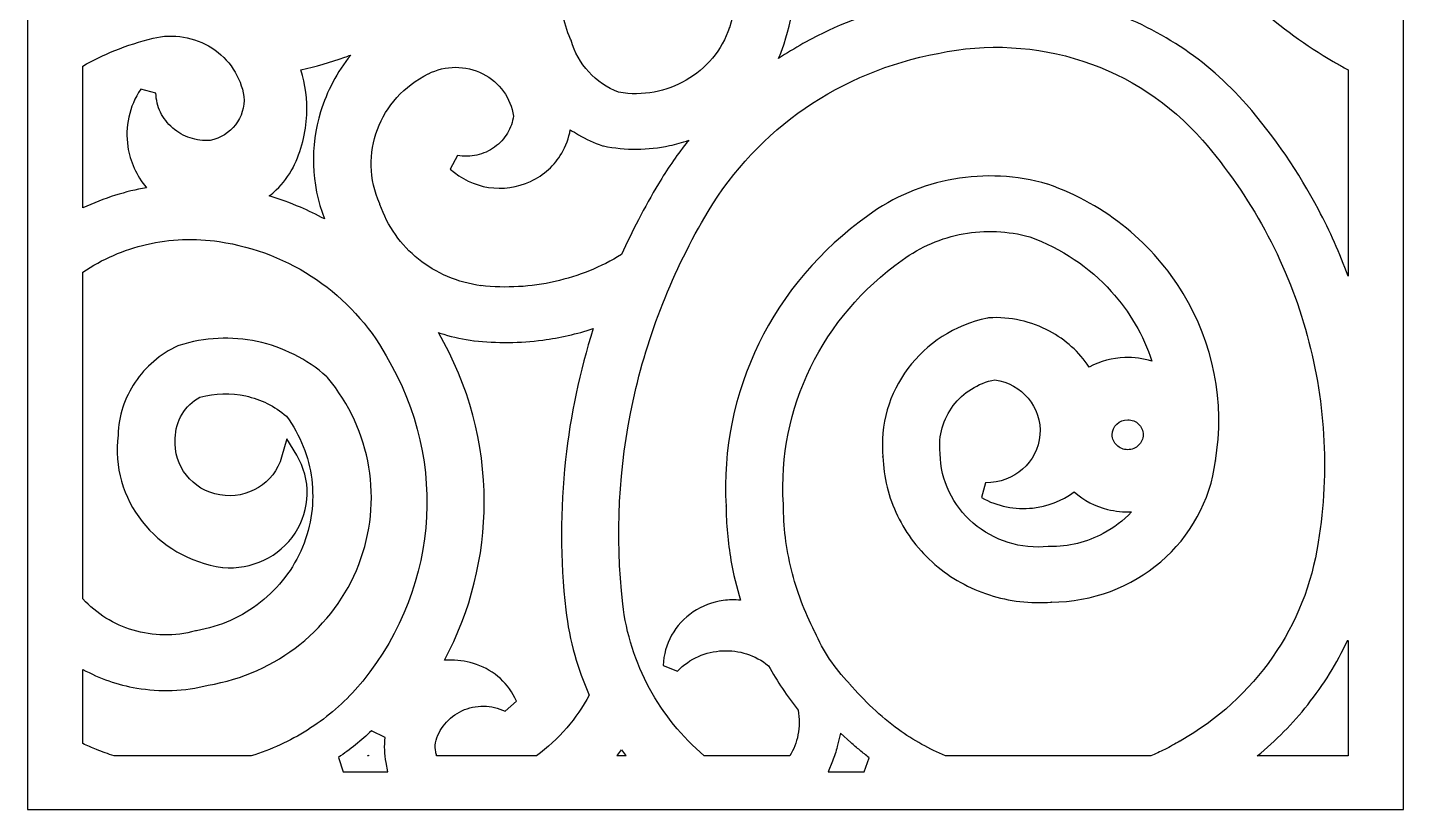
# Model space of a CAD drawing. Header units: centimetres. Extents: x 14.9 to 20.9, y -9 to 9.
# Drawn here: x 14.94 to 20.91, y -9 to -5.61 of the extents above; entities that cross this region are included whole.
import ezdxf

# ---------------------------------------------------------------- set-up
doc = ezdxf.new("R2010")
doc.units = ezdxf.units.CM
doc.header["$MEASUREMENT"] = 0
doc.layers.add('layer 1', color=7, linetype='Continuous')

msp = doc.modelspace()

# ---------------------------------------------------------------- linework, layer by layer
at = {"layer": 'layer 1', "color": 250, "lineweight": 30}
for points, knots in [([(14.94403, 9.00077), (14.94403, 9.00077), (20.90677, 9.00077), (20.90677, 9.00077), (20.90677, 9.00077), (20.90677, 9.00077), (20.90677, -9.00021), (20.90677, -9.00021), (20.90677, -9.00021), (20.90677, -9.00021), (14.94403, -9.00021), (14.94403, -9.00021), (14.94403, -9.00021), (14.94403, -9.00021), (14.94403, 9.00077), (14.94403, 9.00077)], [0, 0, 0, 0, 0.2, 0.2, 0.2, 0.2, 0.4, 0.4, 0.4, 0.4, 0.6, 0.6, 0.6, 0.6, 1, 1, 1, 1]), ([(17.26555, -4.89203), (17.27593, -4.88696), (17.28652, -4.88229), (17.2973, -4.87802), (17.2973, -4.87802), (17.35756, -4.85418), (17.4236, -4.84308), (17.4912, -4.84724), (17.4912, -4.84724), (17.58476, -4.85299), (17.67142, -4.88731), (17.741, -4.94216), (17.741, -4.94216), (17.81052, -4.99698), (17.86278, -5.07223), (17.88761, -5.1599), (17.88761, -5.1599), (17.88761, -5.1599), (17.8883, -5.1634), (17.8883, -5.1634), (17.8883, -5.1634), (17.90193, -5.2443), (17.88395, -5.3239), (17.84242, -5.38948), (17.84242, -5.38948), (17.80079, -5.45521), (17.73562, -5.50691), (17.65496, -5.53184), (17.65496, -5.53184), (17.65496, -5.53184), (17.61502, -5.47914), (17.61502, -5.47914), (17.61502, -5.47914), (17.64356, -5.43966), (17.65519, -5.39322), (17.65077, -5.34838), (17.65077, -5.34838), (17.64633, -5.30344), (17.62584, -5.25995), (17.59015, -5.22647), (17.59015, -5.22647), (17.55467, -5.19319), (17.50915, -5.17484), (17.46249, -5.17197), (17.46249, -5.17197), (17.41772, -5.16922), (17.37216, -5.18069), (17.33366, -5.20686), (17.33366, -5.20686), (17.29003, -5.27392), (17.2646, -5.34949), (17.25796, -5.42682), (17.25796, -5.42682), (17.25115, -5.5061), (17.2642, -5.58683), (17.29773, -5.66174), (17.29773, -5.66174), (17.29773, -5.66174), (17.2994, -5.66646), (17.2994, -5.66646), (17.2994, -5.66646), (17.3137, -5.71799), (17.34032, -5.76482), (17.37628, -5.80372), (17.37628, -5.80372), (17.41157, -5.8419), (17.45567, -5.87226), (17.50576, -5.89176), (17.50576, -5.89176), (17.61005, -5.90955), (17.71318, -5.88893), (17.79851, -5.83951), (17.79851, -5.83951), (17.88484, -5.78952), (17.95298, -5.71007), (17.98572, -5.61113), (17.98572, -5.61113), (17.98572, -5.61113), (17.98544, -5.61207), (17.98544, -5.61207), (17.98544, -5.61207), (18.0269, -5.47392), (18.04434, -5.33075), (18.03799, -5.18829), (18.03799, -5.18829), (18.03183, -5.04993), (18.00324, -4.91277), (17.95248, -4.78202), (17.95248, -4.78202), (17.83995, -4.71991), (17.73347, -4.64859), (17.63414, -4.56895), (17.63414, -4.56895), (17.55388, -4.50458), (17.47835, -4.43491), (17.40817, -4.3604), (17.40817, -4.3604), (17.39925, -4.46469), (17.37999, -4.56653), (17.35132, -4.66486), (17.35132, -4.66486), (17.32848, -4.74315), (17.29974, -4.81905), (17.26555, -4.89203)], [0, 0, 0, 0, 0.037037, 0.037037, 0.037037, 0.037037, 0.0740741, 0.0740741, 0.0740741, 0.0740741, 0.1111111, 0.1111111, 0.1111111, 0.1111111, 0.1481481, 0.1481481, 0.1481481, 0.1481481, 0.1851852, 0.1851852, 0.1851852, 0.1851852, 0.2222222, 0.2222222, 0.2222222, 0.2222222, 0.2592593, 0.2592593, 0.2592593, 0.2592593, 0.2962963, 0.2962963, 0.2962963, 0.2962963, 0.3333333, 0.3333333, 0.3333333, 0.3333333, 0.3703704, 0.3703704, 0.3703704, 0.3703704, 0.4074074, 0.4074074, 0.4074074, 0.4074074, 0.4444444, 0.4444444, 0.4444444, 0.4444444, 0.4814815, 0.4814815, 0.4814815, 0.4814815, 0.5185185, 0.5185185, 0.5185185, 0.5185185, 0.5555556, 0.5555556, 0.5555556, 0.5555556, 0.5925926, 0.5925926, 0.5925926, 0.5925926, 0.6296296, 0.6296296, 0.6296296, 0.6296296, 0.6666667, 0.6666667, 0.6666667, 0.6666667, 0.7037037, 0.7037037, 0.7037037, 0.7037037, 0.7407407, 0.7407407, 0.7407407, 0.7407407, 0.7777778, 0.7777778, 0.7777778, 0.7777778, 0.8148148, 0.8148148, 0.8148148, 0.8148148, 0.8518519, 0.8518519, 0.8518519, 0.8518519, 0.8888889, 0.8888889, 0.8888889, 0.8888889, 0.9259259, 0.9259259, 0.9259259, 0.9259259, 1, 1, 1, 1]), ([(20.66718, -5.79419), (20.65946, -5.79023), (20.65172, -5.78613), (20.64396, -5.7819), (20.64396, -5.7819), (20.6305, -5.77456), (20.61655, -5.76651), (20.60213, -5.75774), (20.60213, -5.75774), (20.60213, -5.75774), (20.60268, -5.75814), (20.60268, -5.75814), (20.60268, -5.75814), (20.36607, -5.61973), (20.1632, -5.4383), (20.00357, -5.22645), (20.00357, -5.22645), (19.85889, -5.03446), (19.74962, -4.81736), (19.68281, -4.58455), (19.68281, -4.58455), (19.6756, -4.59394), (19.66827, -4.60325), (19.66083, -4.61247), (19.66083, -4.61247), (19.66083, -4.61247), (19.66125, -4.6122), (19.66125, -4.6122), (19.66125, -4.6122), (19.53219, -4.77699), (19.35955, -4.8982), (19.16687, -4.96737), (19.16687, -4.96737), (18.97444, -5.03645), (18.76206, -5.05344), (18.55323, -5.00992), (18.55323, -5.00992), (18.55323, -5.00992), (18.55253, -5.00978), (18.55253, -5.00978), (18.55253, -5.00978), (18.49032, -4.99576), (18.42864, -4.9791), (18.36767, -4.95988), (18.36767, -4.95988), (18.32899, -4.94769), (18.29046, -4.93438), (18.25212, -4.91997), (18.25212, -4.91997), (18.27756, -5.03511), (18.28935, -5.15207), (18.28752, -5.26861), (18.28752, -5.26861), (18.28535, -5.40745), (18.26388, -5.54625), (18.22319, -5.68123), (18.22319, -5.68123), (18.22319, -5.68123), (18.22305, -5.68204), (18.22305, -5.68204), (18.22305, -5.68204), (18.21603, -5.70353), (18.20784, -5.72467), (18.19852, -5.7454), (18.19852, -5.7454), (18.2676, -5.69988), (18.33993, -5.65939), (18.41491, -5.62421), (18.41491, -5.62421), (18.54918, -5.56122), (18.69203, -5.51524), (18.83997, -5.4879), (18.83997, -5.4879), (18.83997, -5.4879), (18.839, -5.48803), (18.839, -5.48803), (18.839, -5.48803), (19.09595, -5.43336), (19.35803, -5.45001), (19.59824, -5.52911), (19.59824, -5.52911), (19.83858, -5.60824), (20.05689, -5.74976), (20.22619, -5.94478), (20.22619, -5.94478), (20.34876, -6.08587), (20.45322, -6.23885), (20.53857, -6.40039), (20.53857, -6.40039), (20.58793, -6.4938), (20.63086, -6.59007), (20.66718, -6.68856), (20.66718, -6.68856), (20.66718, -6.68856), (20.66718, -5.79419), (20.66718, -5.79419)], [0, 0, 0, 0, 0.04, 0.04, 0.04, 0.04, 0.08, 0.08, 0.08, 0.08, 0.12, 0.12, 0.12, 0.12, 0.16, 0.16, 0.16, 0.16, 0.2, 0.2, 0.2, 0.2, 0.24, 0.24, 0.24, 0.24, 0.28, 0.28, 0.28, 0.28, 0.32, 0.32, 0.32, 0.32, 0.36, 0.36, 0.36, 0.36, 0.4, 0.4, 0.4, 0.4, 0.44, 0.44, 0.44, 0.44, 0.48, 0.48, 0.48, 0.48, 0.52, 0.52, 0.52, 0.52, 0.56, 0.56, 0.56, 0.56, 0.6, 0.6, 0.6, 0.6, 0.64, 0.64, 0.64, 0.64, 0.68, 0.68, 0.68, 0.68, 0.72, 0.72, 0.72, 0.72, 0.76, 0.76, 0.76, 0.76, 0.8, 0.8, 0.8, 0.8, 0.84, 0.84, 0.84, 0.84, 0.88, 0.88, 0.88, 0.88, 0.92, 0.92, 0.92, 0.92, 1, 1, 1, 1]), ([(15.18362, -6.39311), (15.22913, -6.37155), (15.27628, -6.35316), (15.3247, -6.33807), (15.3247, -6.33807), (15.36892, -6.3243), (15.41406, -6.31333), (15.45984, -6.30528), (15.45984, -6.30528), (15.41577, -6.25325), (15.38836, -6.19136), (15.37871, -6.12698), (15.37871, -6.12698), (15.36608, -6.04275), (15.38389, -5.95421), (15.43463, -5.87792), (15.43463, -5.87792), (15.43463, -5.87792), (15.50018, -5.89544), (15.50018, -5.89544), (15.50018, -5.89544), (15.50117, -5.92462), (15.5082, -5.95275), (15.52049, -5.97825), (15.52049, -5.97825), (15.53277, -6.00373), (15.55056, -6.02702), (15.57308, -6.04656), (15.57308, -6.04656), (15.59552, -6.06601), (15.62139, -6.08054), (15.64899, -6.08959), (15.64899, -6.08959), (15.67621, -6.09852), (15.70558, -6.10219), (15.73544, -6.10007), (15.73544, -6.10007), (15.78086, -6.09086), (15.81922, -6.06611), (15.84532, -6.03251), (15.84532, -6.03251), (15.87169, -5.99855), (15.88566, -5.95555), (15.88191, -5.91036), (15.88191, -5.91036), (15.88191, -5.91036), (15.88187, -5.91036), (15.88187, -5.91036), (15.88187, -5.91036), (15.87509, -5.86747), (15.85904, -5.82683), (15.83529, -5.79082), (15.83529, -5.79082), (15.81149, -5.75473), (15.78017, -5.72352), (15.74287, -5.69954), (15.74287, -5.69954), (15.7054, -5.67545), (15.66352, -5.65957), (15.62009, -5.65237), (15.62009, -5.65237), (15.57668, -5.64517), (15.53172, -5.64666), (15.48805, -5.65731), (15.48805, -5.65731), (15.43144, -5.67111), (15.37602, -5.68907), (15.32224, -5.71093), (15.32224, -5.71093), (15.27427, -5.73044), (15.22796, -5.75287), (15.18362, -5.77807), (15.18362, -5.77807), (15.18362, -5.77807), (15.18362, -6.39311), (15.18362, -6.39311)], [0, 0, 0, 0, 0.05, 0.05, 0.05, 0.05, 0.1, 0.1, 0.1, 0.1, 0.15, 0.15, 0.15, 0.15, 0.2, 0.2, 0.2, 0.2, 0.25, 0.25, 0.25, 0.25, 0.3, 0.3, 0.3, 0.3, 0.35, 0.35, 0.35, 0.35, 0.4, 0.4, 0.4, 0.4, 0.45, 0.45, 0.45, 0.45, 0.5, 0.5, 0.5, 0.5, 0.55, 0.55, 0.55, 0.55, 0.6, 0.6, 0.6, 0.6, 0.65, 0.65, 0.65, 0.65, 0.7, 0.7, 0.7, 0.7, 0.75, 0.75, 0.75, 0.75, 0.8, 0.8, 0.8, 0.8, 0.85, 0.85, 0.85, 0.85, 0.9, 0.9, 0.9, 0.9, 1, 1, 1, 1]), ([(19.81172, -8.76818), (19.8317, -8.75956), (19.85204, -8.75005), (19.87273, -8.73963), (19.87273, -8.73963), (19.89538, -8.72821), (19.91722, -8.7163), (19.93818, -8.7039), (19.93818, -8.7039), (19.93818, -8.7039), (19.93874, -8.7035), (19.93874, -8.7035), (19.93874, -8.7035), (20.10116, -8.61167), (20.23738, -8.48658), (20.33956, -8.3395), (20.33956, -8.3395), (20.44184, -8.19229), (20.51022, -8.02293), (20.53685, -7.84271), (20.53685, -7.84271), (20.53685, -7.84271), (20.53699, -7.84231), (20.53699, -7.84231), (20.53699, -7.84231), (20.58779, -7.53042), (20.56748, -7.21549), (20.48199, -6.91811), (20.48199, -6.91811), (20.3966, -6.62105), (20.24593, -6.34137), (20.03591, -6.09965), (20.03591, -6.09965), (19.89591, -5.93838), (19.71554, -5.82152), (19.51717, -5.75643), (19.51717, -5.75643), (19.31861, -5.69127), (19.10202, -5.67782), (18.8898, -5.72342), (18.8898, -5.72342), (18.8898, -5.72342), (18.88869, -5.72369), (18.88869, -5.72369), (18.88869, -5.72369), (18.67924, -5.76208), (18.48367, -5.84378), (18.31388, -5.96062), (18.31388, -5.96062), (18.14421, -6.07736), (18.0002, -6.22938), (17.89373, -6.40849), (17.89373, -6.40849), (17.89373, -6.40849), (17.8936, -6.40849), (17.8936, -6.40849), (17.8936, -6.40849), (17.73976, -6.66541), (17.63043, -6.94277), (17.56799, -7.22964), (17.56799, -7.22964), (17.50553, -7.51659), (17.48995, -7.81314), (17.52362, -8.10837), (17.52362, -8.10837), (17.52362, -8.10837), (17.52362, -8.1085), (17.52362, -8.1085), (17.52362, -8.1085), (17.53832, -8.23843), (17.57821, -8.36278), (17.6396, -8.47579), (17.6396, -8.47579), (17.69937, -8.58581), (17.7795, -8.68504), (17.8766, -8.76818), (17.8766, -8.76818), (17.8766, -8.76818), (18.24781, -8.76818), (18.24781, -8.76818), (18.24781, -8.76818), (18.26475, -8.73967), (18.27654, -8.70886), (18.28283, -8.67708), (18.28283, -8.67708), (18.2898, -8.64189), (18.29018, -8.60544), (18.28352, -8.5695), (18.28352, -8.5695), (18.25973, -8.53935), (18.23714, -8.5083), (18.21582, -8.47642), (18.21582, -8.47642), (18.19428, -8.44421), (18.17396, -8.41102), (18.15492, -8.37693), (18.15492, -8.37693), (18.09754, -8.33019), (18.02616, -8.3089), (17.95596, -8.31233), (17.95596, -8.31233), (17.88401, -8.31584), (17.81347, -8.34544), (17.76074, -8.40032), (17.76074, -8.40032), (17.76074, -8.40032), (17.69908, -8.37592), (17.69908, -8.37592), (17.69908, -8.37592), (17.70046, -8.32964), (17.71318, -8.28499), (17.73538, -8.24523), (17.73538, -8.24523), (17.75761, -8.20544), (17.78927, -8.17067), (17.82854, -8.14421), (17.82854, -8.14421), (17.86777, -8.11776), (17.91245, -8.1011), (17.95874, -8.09473), (17.95874, -8.09473), (17.98352, -8.09133), (18.00875, -8.09091), (18.03384, -8.09358), (18.03384, -8.09358), (18.01646, -8.03675), (18.00264, -7.97898), (17.99245, -7.92057), (17.99245, -7.92057), (17.97877, -7.84224), (17.97161, -7.76308), (17.9711, -7.68386), (17.9711, -7.68386), (17.9711, -7.68386), (17.9711, -7.68561), (17.9711, -7.68561), (17.9711, -7.68561), (17.95686, -7.43905), (18.00763, -7.19721), (18.11348, -6.98043), (18.11348, -6.98043), (18.21928, -6.76377), (18.38013, -6.57235), (18.5861, -6.42648), (18.5861, -6.42648), (18.5861, -6.42648), (18.58554, -6.42675), (18.58554, -6.42675), (18.58554, -6.42675), (18.69636, -6.34515), (18.82425, -6.29159), (18.95802, -6.26803), (18.95802, -6.26803), (19.09156, -6.24451), (19.23066, -6.25108), (19.36414, -6.2897), (19.36414, -6.2897), (19.36414, -6.2897), (19.36609, -6.29037), (19.36609, -6.29037), (19.36609, -6.29037), (19.62028, -6.3801), (19.82354, -6.55105), (19.9523, -6.7642), (19.9523, -6.7642), (20.08108, -6.9774), (20.13536, -7.23275), (20.09156, -7.49123), (20.09156, -7.49123), (20.09156, -7.49123), (20.09184, -7.48975), (20.09184, -7.48975), (20.09184, -7.48975), (20.0699, -7.66422), (19.98241, -7.81708), (19.855, -7.92634), (19.855, -7.92634), (19.72758, -8.0356), (19.56037, -8.10122), (19.379, -8.10119), (19.379, -8.10119), (19.379, -8.10119), (19.38192, -8.10119), (19.38192, -8.10119), (19.38192, -8.10119), (19.29001, -8.10881), (19.19826, -8.09788), (19.11206, -8.07013), (19.11206, -8.07013), (19.02598, -8.04243), (18.94567, -7.99791), (18.87651, -7.9383), (18.87651, -7.9383), (18.80749, -7.87883), (18.75255, -7.80677), (18.71408, -7.7271), (18.71408, -7.7271), (18.67557, -7.64735), (18.65368, -7.56027), (18.65081, -7.47084), (18.65081, -7.47084), (18.65081, -7.47084), (18.65109, -7.47313), (18.65109, -7.47313), (18.65109, -7.47313), (18.63712, -7.33172), (18.6786, -7.19642), (18.75935, -7.0888), (18.75935, -7.0888), (18.84013, -6.98115), (18.96024, -6.90112), (19.1035, -6.8703), (19.1035, -6.8703), (19.1035, -6.8703), (19.10906, -6.86935), (19.10906, -6.86935), (19.10906, -6.86935), (19.20277, -6.86384), (19.29411, -6.88498), (19.3734, -6.92757), (19.3734, -6.92757), (19.44184, -6.96433), (19.5011, -7.01713), (19.54491, -7.08261), (19.54491, -7.08261), (19.59282, -7.05701), (19.64559, -7.04316), (19.69879, -7.04122), (19.69879, -7.04122), (19.73845, -7.03978), (19.77842, -7.04499), (19.81686, -7.05692), (19.81686, -7.05692), (19.77983, -6.94426), (19.71934, -6.84156), (19.64046, -6.75444), (19.64046, -6.75444), (19.54612, -6.65025), (19.42547, -6.56837), (19.28726, -6.51844), (19.28726, -6.51844), (19.19239, -6.49195), (19.09378, -6.48799), (18.99922, -6.50513), (18.99922, -6.50513), (18.90433, -6.52233), (18.81353, -6.56083), (18.7347, -6.6192), (18.7347, -6.6192), (18.7347, -6.6192), (18.73414, -6.61974), (18.73414, -6.61974), (18.73414, -6.61974), (18.561, -6.74205), (18.42598, -6.90267), (18.33748, -7.0844), (18.33748, -7.0844), (18.249, -7.26608), (18.20691, -7.46915), (18.21959, -7.67638), (18.21959, -7.67638), (18.21959, -7.67638), (18.21959, -7.6784), (18.21959, -7.6784), (18.21959, -7.6784), (18.21988, -7.77386), (18.23161, -7.86865), (18.25431, -7.96091), (18.25431, -7.96091), (18.27702, -8.05318), (18.31072, -8.14293), (18.35495, -8.22831), (18.35495, -8.22831), (18.35495, -8.22831), (18.35593, -8.23061), (18.35593, -8.23061), (18.35593, -8.23061), (18.3734, -8.27183), (18.39474, -8.31129), (18.41964, -8.34851), (18.41964, -8.34851), (18.44451, -8.38571), (18.47299, -8.42073), (18.50473, -8.45308), (18.50473, -8.45308), (18.50473, -8.45308), (18.50654, -8.4551), (18.50654, -8.4551), (18.50654, -8.4551), (18.53768, -8.49207), (18.57107, -8.5273), (18.60653, -8.56061), (18.60653, -8.56061), (18.64173, -8.59368), (18.67899, -8.62484), (18.71813, -8.6539), (18.71813, -8.6539), (18.75048, -8.67688), (18.78447, -8.69827), (18.81989, -8.71802), (18.81989, -8.71802), (18.85366, -8.73685), (18.88756, -8.75357), (18.92146, -8.76818), (18.92146, -8.76818), (18.92146, -8.76818), (19.81172, -8.76818), (19.81172, -8.76818)], [0, 0, 0, 0, 0.0128205, 0.0128205, 0.0128205, 0.0128205, 0.025641, 0.025641, 0.025641, 0.025641, 0.0384615, 0.0384615, 0.0384615, 0.0384615, 0.0512821, 0.0512821, 0.0512821, 0.0512821, 0.0641026, 0.0641026, 0.0641026, 0.0641026, 0.0769231, 0.0769231, 0.0769231, 0.0769231, 0.0897436, 0.0897436, 0.0897436, 0.0897436, 0.1025641, 0.1025641, 0.1025641, 0.1025641, 0.1153846, 0.1153846, 0.1153846, 0.1153846, 0.1282051, 0.1282051, 0.1282051, 0.1282051, 0.1410256, 0.1410256, 0.1410256, 0.1410256, 0.1538462, 0.1538462, 0.1538462, 0.1538462, 0.1666667, 0.1666667, 0.1666667, 0.1666667, 0.1794872, 0.1794872, 0.1794872, 0.1794872, 0.1923077, 0.1923077, 0.1923077, 0.1923077, 0.2051282, 0.2051282, 0.2051282, 0.2051282, 0.2179487, 0.2179487, 0.2179487, 0.2179487, 0.2307692, 0.2307692, 0.2307692, 0.2307692, 0.2435897, 0.2435897, 0.2435897, 0.2435897, 0.2564103, 0.2564103, 0.2564103, 0.2564103, 0.2692308, 0.2692308, 0.2692308, 0.2692308, 0.2820513, 0.2820513, 0.2820513, 0.2820513, 0.2948718, 0.2948718, 0.2948718, 0.2948718, 0.3076923, 0.3076923, 0.3076923, 0.3076923, 0.3205128, 0.3205128, 0.3205128, 0.3205128, 0.3333333, 0.3333333, 0.3333333, 0.3333333, 0.3461538, 0.3461538, 0.3461538, 0.3461538, 0.3589744, 0.3589744, 0.3589744, 0.3589744, 0.3717949, 0.3717949, 0.3717949, 0.3717949, 0.3846154, 0.3846154, 0.3846154, 0.3846154, 0.3974359, 0.3974359, 0.3974359, 0.3974359, 0.4102564, 0.4102564, 0.4102564, 0.4102564, 0.4230769, 0.4230769, 0.4230769, 0.4230769, 0.4358974, 0.4358974, 0.4358974, 0.4358974, 0.4487179, 0.4487179, 0.4487179, 0.4487179, 0.4615385, 0.4615385, 0.4615385, 0.4615385, 0.474359, 0.474359, 0.474359, 0.474359, 0.4871795, 0.4871795, 0.4871795, 0.4871795, 0.5, 0.5, 0.5, 0.5, 0.5128205, 0.5128205, 0.5128205, 0.5128205, 0.525641, 0.525641, 0.525641, 0.525641, 0.5384615, 0.5384615, 0.5384615, 0.5384615, 0.5512821, 0.5512821, 0.5512821, 0.5512821, 0.5641026, 0.5641026, 0.5641026, 0.5641026, 0.5769231, 0.5769231, 0.5769231, 0.5769231, 0.5897436, 0.5897436, 0.5897436, 0.5897436, 0.6025641, 0.6025641, 0.6025641, 0.6025641, 0.6153846, 0.6153846, 0.6153846, 0.6153846, 0.6282051, 0.6282051, 0.6282051, 0.6282051, 0.6410256, 0.6410256, 0.6410256, 0.6410256, 0.6538462, 0.6538462, 0.6538462, 0.6538462, 0.6666667, 0.6666667, 0.6666667, 0.6666667, 0.6794872, 0.6794872, 0.6794872, 0.6794872, 0.6923077, 0.6923077, 0.6923077, 0.6923077, 0.7051282, 0.7051282, 0.7051282, 0.7051282, 0.7179487, 0.7179487, 0.7179487, 0.7179487, 0.7307692, 0.7307692, 0.7307692, 0.7307692, 0.7435897, 0.7435897, 0.7435897, 0.7435897, 0.7564103, 0.7564103, 0.7564103, 0.7564103, 0.7692308, 0.7692308, 0.7692308, 0.7692308, 0.7820513, 0.7820513, 0.7820513, 0.7820513, 0.7948718, 0.7948718, 0.7948718, 0.7948718, 0.8076923, 0.8076923, 0.8076923, 0.8076923, 0.8205128, 0.8205128, 0.8205128, 0.8205128, 0.8333333, 0.8333333, 0.8333333, 0.8333333, 0.8461538, 0.8461538, 0.8461538, 0.8461538, 0.8589744, 0.8589744, 0.8589744, 0.8589744, 0.8717949, 0.8717949, 0.8717949, 0.8717949, 0.8846154, 0.8846154, 0.8846154, 0.8846154, 0.8974359, 0.8974359, 0.8974359, 0.8974359, 0.9102564, 0.9102564, 0.9102564, 0.9102564, 0.9230769, 0.9230769, 0.9230769, 0.9230769, 0.9358974, 0.9358974, 0.9358974, 0.9358974, 0.9487179, 0.9487179, 0.9487179, 0.9487179, 0.9615385, 0.9615385, 0.9615385, 0.9615385, 0.974359, 0.974359, 0.974359, 0.974359, 1, 1, 1, 1]), ([(16.34493, -5.73051), (16.33613, -5.73376), (16.32729, -5.73695), (16.31841, -5.74006), (16.31841, -5.74006), (16.25687, -5.76162), (16.19345, -5.77984), (16.12835, -5.79447), (16.12835, -5.79447), (16.14845, -5.85802), (16.15703, -5.92389), (16.15419, -5.98921), (16.15419, -5.98921), (16.15079, -6.06756), (16.13096, -6.14538), (16.09493, -6.21776), (16.09493, -6.21776), (16.09493, -6.21776), (16.09451, -6.21856), (16.09451, -6.21856), (16.09451, -6.21856), (16.07553, -6.25427), (16.05097, -6.28668), (16.02188, -6.31477), (16.02188, -6.31477), (16.01228, -6.32404), (16.0022, -6.33283), (15.99168, -6.3411), (15.99168, -6.3411), (16.03772, -6.35491), (16.08287, -6.3713), (16.1269, -6.39019), (16.1269, -6.39019), (16.16227, -6.40536), (16.19692, -6.42215), (16.23073, -6.44051), (16.23073, -6.44051), (16.17187, -6.28716), (16.16894, -6.12462), (16.2142, -5.97616), (16.2142, -5.97616), (16.24119, -5.88764), (16.28531, -5.80412), (16.34493, -5.73051)], [0, 0, 0, 0, 0.0833333, 0.0833333, 0.0833333, 0.0833333, 0.1666667, 0.1666667, 0.1666667, 0.1666667, 0.25, 0.25, 0.25, 0.25, 0.3333333, 0.3333333, 0.3333333, 0.3333333, 0.4166667, 0.4166667, 0.4166667, 0.4166667, 0.5, 0.5, 0.5, 0.5, 0.5833333, 0.5833333, 0.5833333, 0.5833333, 0.6666667, 0.6666667, 0.6666667, 0.6666667, 0.75, 0.75, 0.75, 0.75, 0.8333333, 0.8333333, 0.8333333, 0.8333333, 1, 1, 1, 1]), ([(17.29597, -6.05381), (17.29007, -6.08999), (17.27738, -6.12462), (17.25883, -6.15609), (17.25883, -6.15609), (17.22825, -6.20798), (17.18179, -6.25103), (17.12374, -6.278), (17.12374, -6.278), (17.06582, -6.30491), (17.00217, -6.31303), (16.94128, -6.30367), (16.94128, -6.30367), (16.88047, -6.29431), (16.82256, -6.26747), (16.77604, -6.22444), (16.77604, -6.22444), (16.77604, -6.22444), (16.80694, -6.16567), (16.80694, -6.16567), (16.80694, -6.16567), (16.83524, -6.17078), (16.86406, -6.17004), (16.89162, -6.16386), (16.89162, -6.16386), (16.91906, -6.1577), (16.9452, -6.14611), (16.96828, -6.12948), (16.96828, -6.12948), (16.99124, -6.11294), (17.01019, -6.09201), (17.02423, -6.06821), (17.02423, -6.06821), (17.03755, -6.04565), (17.04632, -6.02066), (17.0498, -5.99454), (17.0498, -5.99454), (17.04426, -5.95589), (17.02944, -5.91973), (17.0072, -5.88866), (17.0072, -5.88866), (16.98428, -5.85666), (16.95335, -5.82991), (16.91642, -5.81125), (16.91642, -5.81125), (16.87958, -5.79264), (16.83913, -5.78338), (16.79868, -5.78349), (16.79868, -5.78349), (16.75827, -5.78359), (16.71793, -5.79304), (16.68125, -5.81182), (16.68125, -5.81182), (16.68125, -5.81182), (16.68069, -5.81209), (16.68069, -5.81209), (16.68069, -5.81209), (16.57432, -5.86414), (16.49806, -5.9518), (16.46019, -6.05293), (16.46019, -6.05293), (16.42235, -6.15402), (16.42291, -6.26865), (16.47016, -6.37471), (16.47016, -6.37471), (16.47016, -6.37471), (16.47127, -6.37754), (16.47127, -6.37754), (16.47127, -6.37754), (16.5034, -6.47212), (16.56202, -6.55361), (16.63805, -6.61472), (16.63805, -6.61472), (16.71423, -6.67593), (16.80773, -6.71675), (16.90948, -6.72987), (16.90948, -6.72987), (16.90948, -6.72987), (16.90892, -6.72973), (16.90892, -6.72973), (16.90892, -6.72973), (17.01723, -6.74177), (17.12604, -6.7354), (17.23066, -6.71168), (17.23066, -6.71168), (17.33191, -6.68873), (17.42913, -6.6496), (17.51808, -6.59526), (17.51808, -6.59526), (17.54082, -6.54473), (17.56526, -6.49433), (17.59137, -6.44411), (17.59137, -6.44411), (17.61886, -6.39126), (17.64794, -6.33924), (17.67857, -6.28812), (17.67857, -6.28812), (17.67857, -6.28812), (17.67843, -6.28812), (17.67843, -6.28812), (17.67843, -6.28812), (17.71453, -6.22743), (17.75456, -6.16903), (17.79826, -6.11328), (17.79826, -6.11328), (17.80188, -6.10866), (17.80552, -6.10406), (17.8092, -6.09947), (17.8092, -6.09947), (17.78216, -6.10893), (17.75453, -6.11671), (17.7265, -6.12277), (17.7265, -6.12277), (17.63312, -6.14294), (17.5354, -6.14391), (17.43982, -6.1243), (17.43982, -6.1243), (17.43982, -6.1243), (17.43523, -6.12308), (17.43523, -6.12308), (17.43523, -6.12308), (17.39934, -6.11068), (17.3647, -6.09492), (17.33178, -6.07606), (17.33178, -6.07606), (17.3196, -6.06908), (17.30766, -6.06166), (17.29597, -6.05381)], [0, 0, 0, 0, 0.030303, 0.030303, 0.030303, 0.030303, 0.0606061, 0.0606061, 0.0606061, 0.0606061, 0.0909091, 0.0909091, 0.0909091, 0.0909091, 0.1212121, 0.1212121, 0.1212121, 0.1212121, 0.1515152, 0.1515152, 0.1515152, 0.1515152, 0.1818182, 0.1818182, 0.1818182, 0.1818182, 0.2121212, 0.2121212, 0.2121212, 0.2121212, 0.2424242, 0.2424242, 0.2424242, 0.2424242, 0.2727273, 0.2727273, 0.2727273, 0.2727273, 0.3030303, 0.3030303, 0.3030303, 0.3030303, 0.3333333, 0.3333333, 0.3333333, 0.3333333, 0.3636364, 0.3636364, 0.3636364, 0.3636364, 0.3939394, 0.3939394, 0.3939394, 0.3939394, 0.4242424, 0.4242424, 0.4242424, 0.4242424, 0.4545455, 0.4545455, 0.4545455, 0.4545455, 0.4848485, 0.4848485, 0.4848485, 0.4848485, 0.5151515, 0.5151515, 0.5151515, 0.5151515, 0.5454545, 0.5454545, 0.5454545, 0.5454545, 0.5757576, 0.5757576, 0.5757576, 0.5757576, 0.6060606, 0.6060606, 0.6060606, 0.6060606, 0.6363636, 0.6363636, 0.6363636, 0.6363636, 0.6666667, 0.6666667, 0.6666667, 0.6666667, 0.6969697, 0.6969697, 0.6969697, 0.6969697, 0.7272727, 0.7272727, 0.7272727, 0.7272727, 0.7575758, 0.7575758, 0.7575758, 0.7575758, 0.7878788, 0.7878788, 0.7878788, 0.7878788, 0.8181818, 0.8181818, 0.8181818, 0.8181818, 0.8484848, 0.8484848, 0.8484848, 0.8484848, 0.8787879, 0.8787879, 0.8787879, 0.8787879, 0.9090909, 0.9090909, 0.9090909, 0.9090909, 0.9393939, 0.9393939, 0.9393939, 0.9393939, 1, 1, 1, 1]), ([(15.91326, -8.76818), (15.99898, -8.74155), (16.0809, -8.70393), (16.15668, -8.6561), (16.15668, -8.6561), (16.23281, -8.60805), (16.30281, -8.54971), (16.36431, -8.48188), (16.36431, -8.48188), (16.36431, -8.48188), (16.36403, -8.48215), (16.36403, -8.48215), (16.36403, -8.48215), (16.54296, -8.27948), (16.6459, -8.03288), (16.66943, -7.77922), (16.66943, -7.77922), (16.69297, -7.52548), (16.63705, -7.26498), (16.49825, -7.03461), (16.49825, -7.03461), (16.49825, -7.03461), (16.49769, -7.03353), (16.49769, -7.03353), (16.49769, -7.03353), (16.42408, -6.90062), (16.32034, -6.78838), (16.19653, -6.70369), (16.19653, -6.70369), (16.07271, -6.619), (15.92879, -6.56185), (15.77484, -6.53911), (15.77484, -6.53911), (15.77484, -6.53911), (15.77471, -6.53898), (15.77471, -6.53898), (15.77471, -6.53898), (15.66921, -6.52283), (15.56236, -6.52729), (15.46008, -6.551), (15.46008, -6.551), (15.36172, -6.57379), (15.2678, -6.61444), (15.18362, -6.6717), (15.18362, -6.6717), (15.18362, -6.6717), (15.18362, -8.08759), (15.18362, -8.08759), (15.18362, -8.08759), (15.24283, -8.15214), (15.31855, -8.19857), (15.40146, -8.2233), (15.40146, -8.2233), (15.48742, -8.24893), (15.58122, -8.25137), (15.67249, -8.22661), (15.67249, -8.22661), (15.67249, -8.22661), (15.67584, -8.22593), (15.67584, -8.22593), (15.67584, -8.22593), (15.77946, -8.2077), (15.8747, -8.16431), (15.95391, -8.10179), (15.95391, -8.10179), (16.03304, -8.03933), (16.09611, -7.95776), (16.13548, -7.86309), (16.13548, -7.86309), (16.17485, -7.76844), (16.18776, -7.66721), (16.1754, -7.56889), (16.1754, -7.56889), (16.16321, -7.47194), (16.12643, -7.37795), (16.06621, -7.29601), (16.06621, -7.29601), (16.0152, -7.25194), (15.95435, -7.22212), (15.88988, -7.20794), (15.88988, -7.20794), (15.82532, -7.19373), (15.75703, -7.19516), (15.69128, -7.21361), (15.69128, -7.21361), (15.65886, -7.23113), (15.63241, -7.25654), (15.61389, -7.28667), (15.61389, -7.28667), (15.5948, -7.31771), (15.58431, -7.35372), (15.58455, -7.39123), (15.58455, -7.39123), (15.58455, -7.39123), (15.58455, -7.39406), (15.58455, -7.39406), (15.58455, -7.39406), (15.57957, -7.45289), (15.59797, -7.50851), (15.63251, -7.55186), (15.63251, -7.55186), (15.66714, -7.59531), (15.71798, -7.62669), (15.77778, -7.6369), (15.77778, -7.6369), (15.83765, -7.64712), (15.89657, -7.63446), (15.9445, -7.60506), (15.9445, -7.60506), (15.99231, -7.57574), (16.02924, -7.52965), (16.04528, -7.47294), (16.04528, -7.47294), (16.04528, -7.47294), (16.06769, -7.39368), (16.06769, -7.39368), (16.06769, -7.39368), (16.06769, -7.39368), (16.11041, -7.46459), (16.11041, -7.46459), (16.11041, -7.46459), (16.14205, -7.5171), (16.15722, -7.5759), (16.15605, -7.63434), (16.15605, -7.63434), (16.15488, -7.69301), (16.13737, -7.75132), (16.10367, -7.80258), (16.10367, -7.80258), (16.07003, -7.85375), (16.0229, -7.89374), (15.96848, -7.9196), (15.96848, -7.9196), (15.91439, -7.9453), (15.85297, -7.95683), (15.7904, -7.95128), (15.7904, -7.95128), (15.7904, -7.95128), (15.78845, -7.95114), (15.78845, -7.95114), (15.78845, -7.95114), (15.6445, -7.93061), (15.52227, -7.85614), (15.44064, -7.75185), (15.44064, -7.75185), (15.35976, -7.64851), (15.31882, -7.5158), (15.33621, -7.37722), (15.33621, -7.37722), (15.3387, -7.29449), (15.36502, -7.21578), (15.41004, -7.14875), (15.41004, -7.14875), (15.45507, -7.08171), (15.51873, -7.02649), (15.59588, -6.99074), (15.59588, -6.99074), (15.59588, -6.99074), (15.60019, -6.98912), (15.60019, -6.98912), (15.60019, -6.98912), (15.71164, -6.95362), (15.82863, -6.9488), (15.93925, -6.97215), (15.93925, -6.97215), (16.05007, -6.99555), (16.15447, -7.0471), (16.24053, -7.12429), (16.24053, -7.12429), (16.24053, -7.12429), (16.24387, -7.12793), (16.24387, -7.12793), (16.24387, -7.12793), (16.33918, -7.24181), (16.39975, -7.37592), (16.42318, -7.51589), (16.42318, -7.51589), (16.44658, -7.65574), (16.43285, -7.80143), (16.37958, -7.93859), (16.37958, -7.93859), (16.32628, -8.07582), (16.23746, -8.19418), (16.1247, -8.28441), (16.1247, -8.28441), (16.01219, -8.37445), (15.87582, -8.43654), (15.72708, -8.4615), (15.72708, -8.4615), (15.62332, -8.48776), (15.51782, -8.49105), (15.4171, -8.47394), (15.4171, -8.47394), (15.33503, -8.46), (15.25603, -8.43248), (15.18362, -8.39278), (15.18362, -8.39278), (15.18362, -8.39278), (15.18362, -8.71455), (15.18362, -8.71455), (15.18362, -8.71455), (15.20312, -8.72353), (15.22298, -8.73209), (15.24319, -8.74023), (15.24319, -8.74023), (15.26819, -8.7503), (15.29352, -8.75962), (15.31917, -8.76818), (15.31917, -8.76818), (15.31917, -8.76818), (15.91326, -8.76818), (15.91326, -8.76818)], [0, 0, 0, 0, 0.0185185, 0.0185185, 0.0185185, 0.0185185, 0.037037, 0.037037, 0.037037, 0.037037, 0.0555556, 0.0555556, 0.0555556, 0.0555556, 0.0740741, 0.0740741, 0.0740741, 0.0740741, 0.0925926, 0.0925926, 0.0925926, 0.0925926, 0.1111111, 0.1111111, 0.1111111, 0.1111111, 0.1296296, 0.1296296, 0.1296296, 0.1296296, 0.1481481, 0.1481481, 0.1481481, 0.1481481, 0.1666667, 0.1666667, 0.1666667, 0.1666667, 0.1851852, 0.1851852, 0.1851852, 0.1851852, 0.2037037, 0.2037037, 0.2037037, 0.2037037, 0.2222222, 0.2222222, 0.2222222, 0.2222222, 0.2407407, 0.2407407, 0.2407407, 0.2407407, 0.2592593, 0.2592593, 0.2592593, 0.2592593, 0.2777778, 0.2777778, 0.2777778, 0.2777778, 0.2962963, 0.2962963, 0.2962963, 0.2962963, 0.3148148, 0.3148148, 0.3148148, 0.3148148, 0.3333333, 0.3333333, 0.3333333, 0.3333333, 0.3518519, 0.3518519, 0.3518519, 0.3518519, 0.3703704, 0.3703704, 0.3703704, 0.3703704, 0.3888889, 0.3888889, 0.3888889, 0.3888889, 0.4074074, 0.4074074, 0.4074074, 0.4074074, 0.4259259, 0.4259259, 0.4259259, 0.4259259, 0.4444444, 0.4444444, 0.4444444, 0.4444444, 0.462963, 0.462963, 0.462963, 0.462963, 0.4814815, 0.4814815, 0.4814815, 0.4814815, 0.5, 0.5, 0.5, 0.5, 0.5185185, 0.5185185, 0.5185185, 0.5185185, 0.537037, 0.537037, 0.537037, 0.537037, 0.5555556, 0.5555556, 0.5555556, 0.5555556, 0.5740741, 0.5740741, 0.5740741, 0.5740741, 0.5925926, 0.5925926, 0.5925926, 0.5925926, 0.6111111, 0.6111111, 0.6111111, 0.6111111, 0.6296296, 0.6296296, 0.6296296, 0.6296296, 0.6481481, 0.6481481, 0.6481481, 0.6481481, 0.6666667, 0.6666667, 0.6666667, 0.6666667, 0.6851852, 0.6851852, 0.6851852, 0.6851852, 0.7037037, 0.7037037, 0.7037037, 0.7037037, 0.7222222, 0.7222222, 0.7222222, 0.7222222, 0.7407407, 0.7407407, 0.7407407, 0.7407407, 0.7592593, 0.7592593, 0.7592593, 0.7592593, 0.7777778, 0.7777778, 0.7777778, 0.7777778, 0.7962963, 0.7962963, 0.7962963, 0.7962963, 0.8148148, 0.8148148, 0.8148148, 0.8148148, 0.8333333, 0.8333333, 0.8333333, 0.8333333, 0.8518519, 0.8518519, 0.8518519, 0.8518519, 0.8703704, 0.8703704, 0.8703704, 0.8703704, 0.8888889, 0.8888889, 0.8888889, 0.8888889, 0.9074074, 0.9074074, 0.9074074, 0.9074074, 0.9259259, 0.9259259, 0.9259259, 0.9259259, 0.9444444, 0.9444444, 0.9444444, 0.9444444, 0.962963, 0.962963, 0.962963, 0.962963, 1, 1, 1, 1]), ([(17.14913, -8.76818), (17.1974, -8.73279), (17.24153, -8.69212), (17.2806, -8.64691), (17.2806, -8.64691), (17.31819, -8.60341), (17.35107, -8.55569), (17.37842, -8.50439), (17.37842, -8.50439), (17.35302, -8.44798), (17.33194, -8.39009), (17.31531, -8.33116), (17.31531, -8.33116), (17.29724, -8.26712), (17.28434, -8.20135), (17.27678, -8.13448), (17.27678, -8.13448), (17.27678, -8.13448), (17.27678, -8.13461), (17.27678, -8.13461), (17.27678, -8.13461), (17.25204, -7.91784), (17.2517, -7.69971), (17.27536, -7.484), (17.27536, -7.484), (17.29645, -7.29168), (17.33654, -7.10148), (17.39535, -6.91606), (17.39535, -6.91606), (17.3243, -6.93922), (17.25119, -6.95578), (17.177, -6.9656), (17.177, -6.9656), (17.07846, -6.97864), (16.97838, -6.97973), (16.87908, -6.96855), (16.87908, -6.96855), (16.87908, -6.96855), (16.87852, -6.96842), (16.87852, -6.96842), (16.87852, -6.96842), (16.83405, -6.9628), (16.79033, -6.95354), (16.74784, -6.94077), (16.74784, -6.94077), (16.74005, -6.93843), (16.73231, -6.93597), (16.72461, -6.9334), (16.72461, -6.9334), (16.85705, -7.16119), (16.92327, -7.41414), (16.92324, -7.66701), (16.92324, -7.66701), (16.92321, -7.9026), (16.86569, -8.13824), (16.7507, -8.35351), (16.7507, -8.35351), (16.76093, -8.3528), (16.77117, -8.35253), (16.78138, -8.35271), (16.78138, -8.35271), (16.81775, -8.35334), (16.8542, -8.35964), (16.88931, -8.37156), (16.88931, -8.37156), (16.92857, -8.38491), (16.96394, -8.40603), (16.99343, -8.4331), (16.99343, -8.4331), (17.02285, -8.46011), (17.04648, -8.49314), (17.06234, -8.53038), (17.06234, -8.53038), (17.06234, -8.53038), (17.01349, -8.57419), (17.01349, -8.57419), (17.01349, -8.57419), (16.98431, -8.55992), (16.95244, -8.5526), (16.92042, -8.55226), (16.92042, -8.55226), (16.88836, -8.55193), (16.85626, -8.55859), (16.82666, -8.57229), (16.82666, -8.57229), (16.79717, -8.58594), (16.77171, -8.60591), (16.75184, -8.63028), (16.75184, -8.63028), (16.73266, -8.6538), (16.71882, -8.68123), (16.71172, -8.71084), (16.71172, -8.71084), (16.71056, -8.72459), (16.71102, -8.73791), (16.71302, -8.75057), (16.71302, -8.75057), (16.71396, -8.75655), (16.71521, -8.76243), (16.71675, -8.76818), (16.71675, -8.76818), (16.71675, -8.76818), (17.14913, -8.76818), (17.14913, -8.76818)], [0, 0, 0, 0, 0.037037, 0.037037, 0.037037, 0.037037, 0.0740741, 0.0740741, 0.0740741, 0.0740741, 0.1111111, 0.1111111, 0.1111111, 0.1111111, 0.1481481, 0.1481481, 0.1481481, 0.1481481, 0.1851852, 0.1851852, 0.1851852, 0.1851852, 0.2222222, 0.2222222, 0.2222222, 0.2222222, 0.2592593, 0.2592593, 0.2592593, 0.2592593, 0.2962963, 0.2962963, 0.2962963, 0.2962963, 0.3333333, 0.3333333, 0.3333333, 0.3333333, 0.3703704, 0.3703704, 0.3703704, 0.3703704, 0.4074074, 0.4074074, 0.4074074, 0.4074074, 0.4444444, 0.4444444, 0.4444444, 0.4444444, 0.4814815, 0.4814815, 0.4814815, 0.4814815, 0.5185185, 0.5185185, 0.5185185, 0.5185185, 0.5555556, 0.5555556, 0.5555556, 0.5555556, 0.5925926, 0.5925926, 0.5925926, 0.5925926, 0.6296296, 0.6296296, 0.6296296, 0.6296296, 0.6666667, 0.6666667, 0.6666667, 0.6666667, 0.7037037, 0.7037037, 0.7037037, 0.7037037, 0.7407407, 0.7407407, 0.7407407, 0.7407407, 0.7777778, 0.7777778, 0.7777778, 0.7777778, 0.8148148, 0.8148148, 0.8148148, 0.8148148, 0.8518519, 0.8518519, 0.8518519, 0.8518519, 0.8888889, 0.8888889, 0.8888889, 0.8888889, 0.9259259, 0.9259259, 0.9259259, 0.9259259, 1, 1, 1, 1]), ([(19.72827, -7.71007), (19.69316, -7.7117), (19.65816, -7.70811), (19.62449, -7.6996), (19.62449, -7.6996), (19.57123, -7.68613), (19.52136, -7.6605), (19.47961, -7.62391), (19.47961, -7.62391), (19.42631, -7.66321), (19.36389, -7.68669), (19.29958, -7.69356), (19.29958, -7.69356), (19.22439, -7.7016), (19.14659, -7.68693), (19.07773, -7.64832), (19.07773, -7.64832), (19.07773, -7.64832), (19.0961, -7.58403), (19.0961, -7.58403), (19.0961, -7.58403), (19.15761, -7.585), (19.21414, -7.5627), (19.25641, -7.52533), (19.25641, -7.52533), (19.29857, -7.48806), (19.32658, -7.43562), (19.33119, -7.37619), (19.33119, -7.37619), (19.3358, -7.31667), (19.31621, -7.26074), (19.28029, -7.21782), (19.28029, -7.21782), (19.24534, -7.17606), (19.19502, -7.14636), (19.13653, -7.13733), (19.13653, -7.13733), (19.06164, -7.15247), (18.99853, -7.19366), (18.95588, -7.24952), (18.95588, -7.24952), (18.91224, -7.3067), (18.89009, -7.37932), (18.89877, -7.45516), (18.89877, -7.45516), (18.89877, -7.45516), (18.89905, -7.4584), (18.89905, -7.4584), (18.89905, -7.4584), (18.90013, -7.51608), (18.91363, -7.57213), (18.93797, -7.62326), (18.93797, -7.62326), (18.9624, -7.6746), (18.99763, -7.72101), (19.04208, -7.75917), (19.04208, -7.75917), (19.08661, -7.79739), (19.13841, -7.82572), (19.19389, -7.84302), (19.19389, -7.84302), (19.24935, -7.86032), (19.30849, -7.86659), (19.36773, -7.86072), (19.36773, -7.86072), (19.36773, -7.86072), (19.3719, -7.86045), (19.3719, -7.86045), (19.3719, -7.86045), (19.45519, -7.86173), (19.53565, -7.84164), (19.60607, -7.80403), (19.60607, -7.80403), (19.65163, -7.77969), (19.69301, -7.74802), (19.72827, -7.71007)], [0, 0, 0, 0, 0.05, 0.05, 0.05, 0.05, 0.1, 0.1, 0.1, 0.1, 0.15, 0.15, 0.15, 0.15, 0.2, 0.2, 0.2, 0.2, 0.25, 0.25, 0.25, 0.25, 0.3, 0.3, 0.3, 0.3, 0.35, 0.35, 0.35, 0.35, 0.4, 0.4, 0.4, 0.4, 0.45, 0.45, 0.45, 0.45, 0.5, 0.5, 0.5, 0.5, 0.55, 0.55, 0.55, 0.55, 0.6, 0.6, 0.6, 0.6, 0.65, 0.65, 0.65, 0.65, 0.7, 0.7, 0.7, 0.7, 0.75, 0.75, 0.75, 0.75, 0.8, 0.8, 0.8, 0.8, 0.85, 0.85, 0.85, 0.85, 0.9, 0.9, 0.9, 0.9, 1, 1, 1, 1]), ([(19.77874, -7.37578), (19.77874, -7.35784), (19.77124, -7.34159), (19.7591, -7.32984), (19.7591, -7.32984), (19.74696, -7.31808), (19.73018, -7.31081), (19.71165, -7.31081), (19.71165, -7.31081), (19.6746, -7.31081), (19.64456, -7.3399), (19.64456, -7.37578), (19.64456, -7.37578), (19.64456, -7.39373), (19.65207, -7.40998), (19.66421, -7.42173), (19.66421, -7.42173), (19.67635, -7.43349), (19.69312, -7.44076), (19.71165, -7.44076), (19.71165, -7.44076), (19.73018, -7.44076), (19.74696, -7.43349), (19.7591, -7.42173), (19.7591, -7.42173), (19.77123, -7.40998), (19.77874, -7.39373), (19.77874, -7.37578), (19.77874, -7.37578), (19.77874, -7.37578), (19.77874, -7.37578), (19.77874, -7.37578)], [0, 0, 0, 0, 0.1111111, 0.1111111, 0.1111111, 0.1111111, 0.2222222, 0.2222222, 0.2222222, 0.2222222, 0.3333333, 0.3333333, 0.3333333, 0.3333333, 0.4444444, 0.4444444, 0.4444444, 0.4444444, 0.5555556, 0.5555556, 0.5555556, 0.5555556, 0.6666667, 0.6666667, 0.6666667, 0.6666667, 0.7777778, 0.7777778, 0.7777778, 0.7777778, 1, 1, 1, 1]), ([(20.66718, -8.27131), (20.66644, -8.26978), (20.66571, -8.26826), (20.66498, -8.26674), (20.66498, -8.26674), (20.61815, -8.36651), (20.55994, -8.46021), (20.49176, -8.54621), (20.49176, -8.54621), (20.42734, -8.62746), (20.35404, -8.7019), (20.27306, -8.76818), (20.27306, -8.76818), (20.27306, -8.76818), (20.66718, -8.76818), (20.66718, -8.76818), (20.66718, -8.76818), (20.66718, -8.76818), (20.66718, -8.27131), (20.66718, -8.27131)], [0, 0, 0, 0, 0.1666667, 0.1666667, 0.1666667, 0.1666667, 0.3333333, 0.3333333, 0.3333333, 0.3333333, 0.5, 0.5, 0.5, 0.5, 0.6666667, 0.6666667, 0.6666667, 0.6666667, 1, 1, 1, 1]), ([(16.50605, -8.83719), (16.50605, -8.83719), (16.31241, -8.83719), (16.31241, -8.83719), (16.31241, -8.83719), (16.31241, -8.83719), (16.29181, -8.77465), (16.29181, -8.77465), (16.29181, -8.77465), (16.31603, -8.75802), (16.34055, -8.73969), (16.3653, -8.71972), (16.3653, -8.71972), (16.38994, -8.69983), (16.41295, -8.6798), (16.43426, -8.65968), (16.43426, -8.65968), (16.43426, -8.65968), (16.49424, -8.68866), (16.49424, -8.68866), (16.49424, -8.68866), (16.49197, -8.70601), (16.49116, -8.72405), (16.49177, -8.74259), (16.49177, -8.74259), (16.49238, -8.76093), (16.49444, -8.77887), (16.49789, -8.79621), (16.49789, -8.79621), (16.49789, -8.79621), (16.50605, -8.83719), (16.50605, -8.83719)], [0, 0, 0, 0, 0.1111111, 0.1111111, 0.1111111, 0.1111111, 0.2222222, 0.2222222, 0.2222222, 0.2222222, 0.3333333, 0.3333333, 0.3333333, 0.3333333, 0.4444444, 0.4444444, 0.4444444, 0.4444444, 0.5555556, 0.5555556, 0.5555556, 0.5555556, 0.6666667, 0.6666667, 0.6666667, 0.6666667, 0.7777778, 0.7777778, 0.7777778, 0.7777778, 1, 1, 1, 1]), ([(18.59123, -8.77573), (18.59123, -8.77573), (18.5691, -8.83719), (18.5691, -8.83719), (18.5691, -8.83719), (18.5691, -8.83719), (18.41417, -8.83719), (18.41417, -8.83719), (18.41417, -8.83719), (18.41417, -8.83719), (18.43296, -8.79028), (18.43296, -8.79028), (18.43296, -8.79028), (18.43701, -8.78016), (18.44073, -8.76978), (18.44411, -8.75919), (18.44411, -8.75919), (18.4473, -8.74919), (18.45024, -8.73858), (18.45293, -8.72738), (18.45293, -8.72738), (18.45293, -8.72738), (18.46677, -8.66981), (18.46677, -8.66981), (18.46677, -8.66981), (18.46677, -8.66981), (18.51166, -8.70986), (18.51166, -8.70986), (18.51166, -8.70986), (18.52479, -8.72157), (18.53784, -8.73279), (18.5508, -8.74352), (18.5508, -8.74352), (18.56372, -8.75422), (18.5772, -8.76496), (18.59123, -8.77573)], [0, 0, 0, 0, 0.1, 0.1, 0.1, 0.1, 0.2, 0.2, 0.2, 0.2, 0.3, 0.3, 0.3, 0.3, 0.4, 0.4, 0.4, 0.4, 0.5, 0.5, 0.5, 0.5, 0.6, 0.6, 0.6, 0.6, 0.7, 0.7, 0.7, 0.7, 0.8, 0.8, 0.8, 0.8, 1, 1, 1, 1]), ([(16.42201, -8.76818), (16.42188, -8.76681), (16.42176, -8.76545), (16.42164, -8.76408), (16.42164, -8.76408), (16.41998, -8.76546), (16.41832, -8.76682), (16.41666, -8.76818), (16.41666, -8.76818), (16.41666, -8.76818), (16.42201, -8.76818), (16.42201, -8.76818)], [0, 0, 0, 0, 0.25, 0.25, 0.25, 0.25, 0.5, 0.5, 0.5, 0.5, 1, 1, 1, 1]), ([(17.53865, -8.76818), (17.53763, -8.76688), (17.53661, -8.76559), (17.5356, -8.7643), (17.5356, -8.7643), (17.52993, -8.75707), (17.52426, -8.74965), (17.51859, -8.74204), (17.51859, -8.74204), (17.51294, -8.74965), (17.50719, -8.75719), (17.50132, -8.76465), (17.50132, -8.76465), (17.50039, -8.76583), (17.49946, -8.767), (17.49853, -8.76818), (17.49853, -8.76818), (17.49853, -8.76818), (17.53865, -8.76818), (17.53865, -8.76818)], [0, 0, 0, 0, 0.1666667, 0.1666667, 0.1666667, 0.1666667, 0.3333333, 0.3333333, 0.3333333, 0.3333333, 0.5, 0.5, 0.5, 0.5, 0.6666667, 0.6666667, 0.6666667, 0.6666667, 1, 1, 1, 1])]:
    msp.add_open_spline(points, degree=3, knots=knots, dxfattribs=at)

doc.saveas('drawing.dxf')
